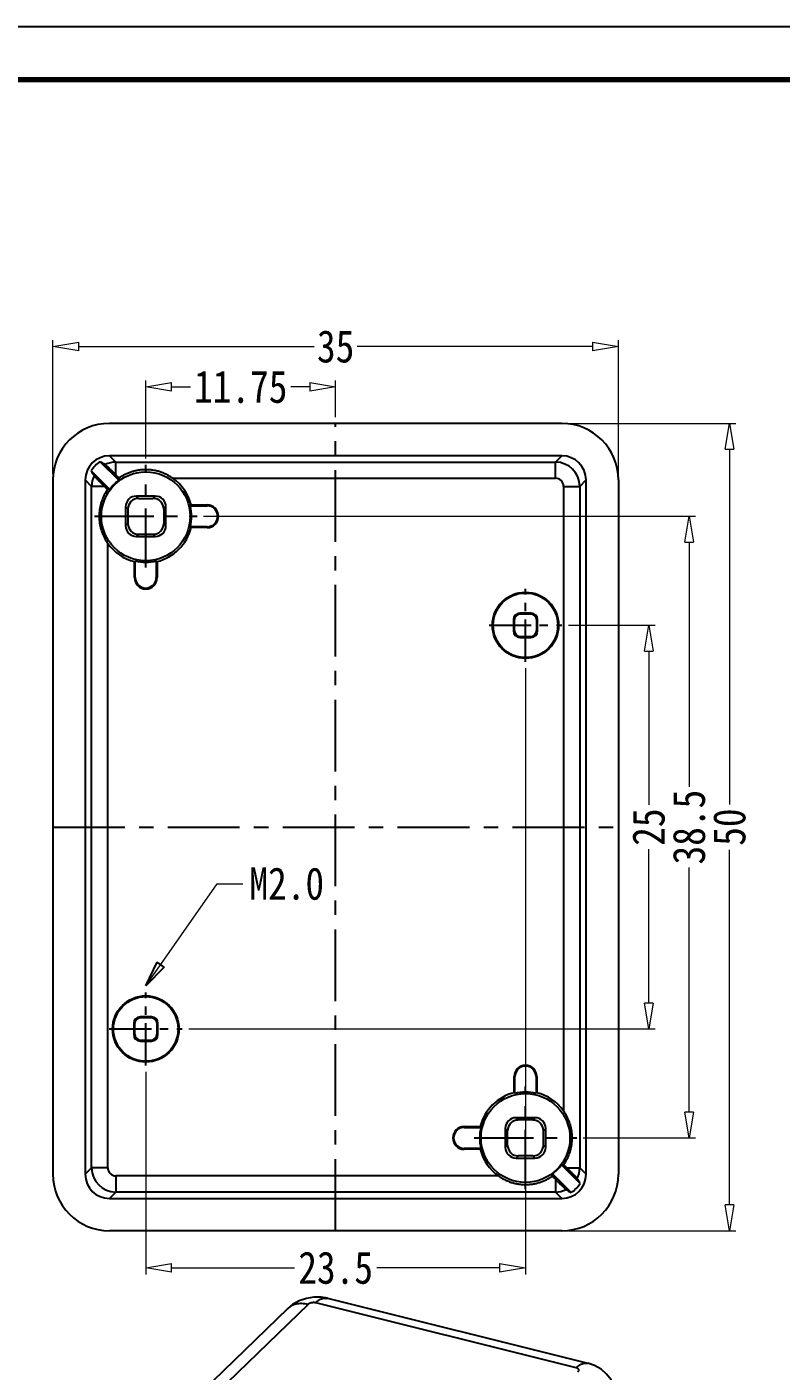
# Model space of a CAD drawing. Header units: millimetres. Extents: x -315 to 1788, y -2932 to -1928.
# Drawn here: x -228 to -181.3, y -2883.4 to -2800.1 of the extents above; entities that cross this region are included whole.
import ezdxf

# ---------------------------------------------------------------- set-up
doc = ezdxf.new("R2010")
doc.units = ezdxf.units.MM
doc.linetypes.add('CENTER', pattern=[50.8, 31.75, -6.35, 6.35, -6.35])
doc.layers.add('dim', color=3, linetype='Continuous', lineweight=9)
doc.layers.add('from', color=7, linetype='Continuous')
doc.styles.add('FFS', font='SIMFANG.TTF', dxfattribs={"width": 0.85})
doc.dimstyles.new('YanXiu', dxfattribs={"dimtxt": 2.5, "dimasz": 2.2, "dimexe": 1, "dimexo": 0.6, "dimgap": 0.66, "dimtad": 0, "dimzin": 9, "dimdsep": 46, "dimtxsty": 'FFS', "dimblk": 'CLOSEDBLANK', "dimcen": 0, "dimclrd": 256, "dimclre": 131, "dimclrt": 42, "dimazin": 0, "dimtfac": 1, "dimtofl": 0, "dimtmove": 0, "dimatfit": 3, "dimldrblk": 'CLOSEDBLANK', "dimfxl": 0, "dimlwd": 5, "dimlwe": 5, "dimarcsym": 0})

# ---------------------------------------------------------------- blocks, each defined once
blk = doc.blocks.new('_ClosedBlank')
at = {"color": 0, "linetype": 'ByBlock', "lineweight": -2}
for p, q in [((-1, 0.167), (0, 0)), ((-1, 0.167), (-1, -0.167)), ((0, 0), (-1, -0.167))]:
    blk.add_line(p, q, dxfattribs=at)
blk = doc.blocks.new('*D96')
at = {"layer": 'Defpoints', "color": 0}
for p in [(-194.85, -2837.169, 0), (-189.483, -2837.169), (-218.35, -2862.169, 0)]:
    blk.add_point(p, dxfattribs=at)
at = {"layer": 'dim', "color": 131, "lineweight": 5}
for p, q in [((-194.45, -2837.169), (-189.083, -2837.169)), ((-217.95, -2862.169), (-189.083, -2862.169))]:
    blk.add_line(p, q, dxfattribs=at)
at = {"layer": 'dim', "lineweight": 5}
for p, q in [((-189.483, -2838.769), (-189.483, -2848.295)), ((-189.483, -2860.569), (-189.483, -2851.043))]:
    blk.add_line(p, q, dxfattribs=at)
at = {"layer": 'dim', "lineweight": 5, "xscale": 1.6, "yscale": 1.6, "zscale": 1.6}
for p, rotation in [((-189.483, -2837.169), 90), ((-189.483, -2862.169), 270)]:
    blk.add_blockref('_ClosedBlank', p, dxfattribs=dict(at, rotation=rotation))
at = {"layer": 'dim', "color": 42, "insert": (-189.483, -2849.669), "char_height": 2, "attachment_point": 5, "rotation": 90, "style": 'FFS'}
blk.add_mtext('25', dxfattribs=at)
blk = doc.blocks.new('*D97')
at = {"layer": 'Defpoints', "color": 0}
for p in [(-217.429, -2830.419, 0), (-186.983, -2830.419), (-193.929, -2868.919, 0)]:
    blk.add_point(p, dxfattribs=at)
at = {"layer": 'dim', "color": 131, "lineweight": 5}
for p, q in [((-217.029, -2830.419), (-186.583, -2830.419)), ((-193.529, -2868.919), (-186.583, -2868.919))]:
    blk.add_line(p, q, dxfattribs=at)
at = {"layer": 'dim', "lineweight": 5}
for p, q in [((-186.983, -2832.019), (-186.983, -2847.165)), ((-186.983, -2867.319), (-186.983, -2852.173))]:
    blk.add_line(p, q, dxfattribs=at)
at = {"layer": 'dim', "lineweight": 5, "xscale": 1.6, "yscale": 1.6, "zscale": 1.6}
for p, rotation in [((-186.983, -2830.419), 90), ((-186.983, -2868.919), 270)]:
    blk.add_blockref('_ClosedBlank', p, dxfattribs=dict(at, rotation=rotation))
at = {"layer": 'dim', "color": 42, "insert": (-186.983, -2849.669), "char_height": 2, "attachment_point": 5, "rotation": 90, "style": 'FFS'}
blk.add_mtext('38.5', dxfattribs=at)
blk = doc.blocks.new('*D98')
at = {"layer": 'Defpoints', "color": 0}
for p in [(-194.855, -2824.669, 0), (-184.483, -2824.669), (-194.855, -2874.669, 0)]:
    blk.add_point(p, dxfattribs=at)
at = {"layer": 'dim', "color": 131, "lineweight": 5}
for p, q in [((-194.455, -2824.669), (-184.083, -2824.669)), ((-194.455, -2874.669), (-184.083, -2874.669))]:
    blk.add_line(p, q, dxfattribs=at)
at = {"layer": 'dim', "lineweight": 5}
for p, q in [((-184.483, -2826.269), (-184.483, -2848.267)), ((-184.483, -2873.069), (-184.483, -2851.07))]:
    blk.add_line(p, q, dxfattribs=at)
at = {"layer": 'dim', "lineweight": 5, "xscale": 1.6, "yscale": 1.6, "zscale": 1.6}
for p, rotation in [((-184.483, -2824.669), 90), ((-184.483, -2874.669), 270)]:
    blk.add_blockref('_ClosedBlank', p, dxfattribs=dict(at, rotation=rotation))
at = {"layer": 'dim', "color": 42, "insert": (-184.483, -2849.669), "char_height": 2, "attachment_point": 5, "rotation": 90, "style": 'FFS'}
blk.add_mtext('50', dxfattribs=at)
blk = doc.blocks.new('*D99')
at = {"layer": 'Defpoints', "color": 0}
for p in [(-208.858, -2822.407), (-208.858, -2824.669, 0), (-220.608, -2827.24, 0)]:
    blk.add_point(p, dxfattribs=at)
at = {"layer": 'dim', "color": 131, "lineweight": 5}
for p, q in [((-220.608, -2826.84), (-220.608, -2822.007)), ((-208.858, -2824.269), (-208.858, -2822.007))]:
    blk.add_line(p, q, dxfattribs=at)
at = {"layer": 'dim', "lineweight": 5}
for p, q in [((-219.008, -2822.407), (-217.843, -2822.407)), ((-210.458, -2822.407), (-211.622, -2822.407))]:
    blk.add_line(p, q, dxfattribs=at)
at = {"layer": 'dim', "lineweight": 5, "xscale": 1.6, "yscale": 1.6, "zscale": 1.6, "rotation": 180}
blk.add_blockref('_ClosedBlank', (-220.608, -2822.407), dxfattribs=at)
at = {"layer": 'dim', "lineweight": 5, "xscale": 1.6, "yscale": 1.6, "zscale": 1.6}
blk.add_blockref('_ClosedBlank', (-208.858, -2822.407), dxfattribs=at)
at = {"layer": 'dim', "color": 42, "insert": (-214.733, -2822.407), "char_height": 2, "attachment_point": 5, "style": 'FFS'}
blk.add_mtext('11.75', dxfattribs=at)
blk = doc.blocks.new('*D100')
at = {"layer": 'Defpoints', "color": 0}
for p in [(-191.358, -2819.907), (-226.358, -2828.166, 0), (-191.358, -2828.166, 0)]:
    blk.add_point(p, dxfattribs=at)
at = {"layer": 'dim', "color": 131, "lineweight": 5}
for p, q in [((-226.358, -2827.766), (-226.358, -2819.507)), ((-191.358, -2827.766), (-191.358, -2819.507))]:
    blk.add_line(p, q, dxfattribs=at)
at = {"layer": 'dim', "lineweight": 5}
for p, q in [((-224.758, -2819.907), (-210.186, -2819.907)), ((-192.958, -2819.907), (-207.53, -2819.907))]:
    blk.add_line(p, q, dxfattribs=at)
at = {"layer": 'dim', "lineweight": 5, "xscale": 1.6, "yscale": 1.6, "zscale": 1.6, "rotation": 180}
blk.add_blockref('_ClosedBlank', (-226.358, -2819.907), dxfattribs=at)
at = {"layer": 'dim', "lineweight": 5, "xscale": 1.6, "yscale": 1.6, "zscale": 1.6}
blk.add_blockref('_ClosedBlank', (-191.358, -2819.907), dxfattribs=at)
at = {"layer": 'dim', "color": 42, "insert": (-208.858, -2819.907), "char_height": 2, "attachment_point": 5, "style": 'FFS'}
blk.add_mtext('35', dxfattribs=at)
blk = doc.blocks.new('*D101')
at = {"layer": 'Defpoints', "color": 0}
for p in [(-197.108, -2839.426, 0), (-220.608, -2864.426, 0), (-197.108, -2876.967)]:
    blk.add_point(p, dxfattribs=at)
at = {"layer": 'dim', "color": 131, "lineweight": 5}
for p, q in [((-197.108, -2839.826), (-197.108, -2877.367)), ((-220.608, -2864.826), (-220.608, -2877.367))]:
    blk.add_line(p, q, dxfattribs=at)
at = {"layer": 'dim', "lineweight": 5}
for p, q in [((-219.008, -2876.967), (-211.408, -2876.967)), ((-198.708, -2876.967), (-206.308, -2876.967))]:
    blk.add_line(p, q, dxfattribs=at)
at = {"layer": 'dim', "lineweight": 5, "xscale": 1.6, "yscale": 1.6, "zscale": 1.6, "rotation": 180}
blk.add_blockref('_ClosedBlank', (-220.608, -2876.967), dxfattribs=at)
at = {"layer": 'dim', "lineweight": 5, "xscale": 1.6, "yscale": 1.6, "zscale": 1.6}
blk.add_blockref('_ClosedBlank', (-197.108, -2876.967), dxfattribs=at)
at = {"layer": 'dim', "color": 42, "insert": (-208.858, -2876.967), "char_height": 2, "attachment_point": 5, "style": 'FFS'}
blk.add_mtext('23.5', dxfattribs=at)
blk = doc.blocks.new('*u60')
at = {"color": 7, "linetype": 'Continuous'}
for p, q in [((-5.12, 33.41, 0), (-27.18, 12.07, 0)), ((-3.34, 33.76, 0), (-25.4, 12.43, 0)), ((20.37, 28.17, 0), (-2.66, 33.91, 0)), ((-1.63, 34.31, 0), (21.41, 28.57, 0))]:
    blk.add_line(p, q, dxfattribs=at)
at = {"color": 7, "linetype": 'Continuous', "elevation": 0}
for points in [[(-1.63, 34.31), (-2.17, 34.4), (-2.82, 34.41), (-3.48, 34.3), (-4.11, 34.09), (-4.7, 33.76), (-5.12, 33.41)], [(23.86, 26.05), (23.73, 26.51), (23.45, 27.09), (23.06, 27.6), (22.57, 28.04), (21.98, 28.37), (21.41, 28.57)]]:
    blk.add_lwpolyline(points, dxfattribs=at)
at = {"color": 7, "linetype": 'Continuous'}
for points, start_tangent, end_tangent in [([(-3.34, 33.76, 0), (-3.89, 33.84, 0), (-4.39, 33.79, 0), (-4.83, 33.63, 0), (-5.12, 33.41, 0)], (-0.9703, 0.241905), (-0.719839, -0.694141)), ([(-2.66, 33.91, 0), (-2.75, 33.92, 0), (-2.84, 33.93, 0), (-2.94, 33.92, 0), (-3.04, 33.91, 0), (-3.13, 33.88, 0), (-3.21, 33.85, 0), (-3.28, 33.81, 0), (-3.34, 33.76, 0)], (-0.970325, 0.241804), (-0.718851, -0.695164)), ([(-2.66, 33.91, 0), (-2.31, 34.18, 0), (-1.97, 34.31, 0), (-1.64, 34.31, 0), (-1.63, 34.31, 0)], (0.718749, 0.695269), (0.96999, -0.243144)), ([(20.37, 28.17, 0), (20.72, 28.43, 0), (21.06, 28.57, 0), (21.39, 28.57, 0), (21.41, 28.57, 0)], (0.718749, 0.695269), (0.969954, -0.243288)), ([(20.53, 27.81, 0), (20.58, 27.86, 0), (20.6, 27.91, 0), (20.61, 27.97, 0), (20.6, 28.02, 0), (20.56, 28.07, 0), (20.52, 28.11, 0), (20.45, 28.14, 0), (20.37, 28.17, 0)], (0.718645, 0.695377), (-0.970275, 0.242004))]:
    blk.add_spline(points, degree=3, dxfattribs=dict(at, start_tangent=start_tangent, end_tangent=end_tangent))

msp = doc.modelspace()

# ---------------------------------------------------------------- linework, layer by layer
at = {"color": 7, "linetype": 'Continuous'}
for p, q in [((-194.855, -2824.669, 0), (-222.861, -2824.669, 0)), ((-222.278, -2828.19, 0), (-223.426, -2827.042, 0)), ((-194.858, -2826.671, 0), (-222.857, -2826.671, 0)), ((-222.462, -2827.066, 0), (-222.857, -2826.671, 0)), ((-222.463, -2827.858, 0), (-222.463, -2827.066, 0)), ((-222.462, -2827.066, 0), (-195.253, -2827.066, 0)), ((-195.253, -2827.066, 0), (-194.858, -2826.671, 0)), ((-195.253, -2828.065, 0), (-195.253, -2827.066, 0)), ((-223.985, -2827.601, 0), (-222.837, -2828.749, 0)), ((-218.932, -2828.065, 0), (-195.253, -2828.065, 0)), ((-226.358, -2828.166, 0), (-226.358, -2871.172, 0)), ((-224.356, -2828.169, 0), (-224.356, -2871.168, 0)), ((-223.961, -2828.564, 0), (-224.356, -2828.169, 0)), ((-223.169, -2828.564, 0), (-223.961, -2828.564, 0)), ((-223.961, -2870.773, 0), (-223.961, -2828.564, 0)), ((-194.754, -2828.564, 0), (-193.755, -2828.564, 0)), ((-194.754, -2828.564, 0), (-194.754, -2867.243, 0)), ((-193.755, -2828.564, 0), (-193.36, -2828.169, 0)), ((-193.755, -2828.564, 0), (-193.755, -2870.773, 0)), ((-193.36, -2871.168, 0), (-193.36, -2828.169, 0)), ((-191.358, -2828.166, 0), (-191.358, -2871.172, 0)), ((-220.022, -2829.169, 0), (-221.193, -2829.169, 0)), ((-221.193, -2829.169, 0), (-221.054, -2829.308, 0)), ((-221.054, -2829.308, 0), (-220.162, -2829.308, 0)), ((-220.022, -2829.169, 0), (-220.162, -2829.308, 0)), ((-217.846, -2829.769, 0), (-216.81, -2829.769, 0)), ((-217.805, -2829.716, 0), (-216.81, -2829.716, 0)), ((-216.81, -2829.769, 0), (-216.81, -2829.716, 0)), ((-221.858, -2829.833, 0), (-221.858, -2831.004, 0)), ((-221.858, -2829.833, 0), (-221.718, -2829.973, 0)), ((-221.718, -2829.973, 0), (-221.718, -2830.865, 0)), ((-219.358, -2829.833, 0), (-219.498, -2829.973, 0)), ((-219.498, -2829.973, 0), (-219.498, -2830.865, 0)), ((-219.358, -2831.004, 0), (-219.358, -2829.833, 0)), ((-221.858, -2831.004, 0), (-221.718, -2830.865, 0)), ((-219.358, -2831.004, 0), (-219.498, -2830.865, 0)), ((-216.81, -2831.069, 0), (-217.846, -2831.069, 0)), ((-216.81, -2831.121, 0), (-217.805, -2831.121, 0)), ((-216.81, -2831.069, 0), (-216.81, -2831.121, 0)), ((-222.962, -2870.774, 0), (-222.962, -2832.094, 0)), ((-221.193, -2831.669, 0), (-221.054, -2831.529, 0)), ((-221.193, -2831.669, 0), (-220.022, -2831.669, 0)), ((-221.054, -2831.529, 0), (-220.162, -2831.529, 0)), ((-220.022, -2831.669, 0), (-220.162, -2831.529, 0)), ((-221.31, -2834.216, 0), (-221.31, -2833.222, 0)), ((-221.258, -2834.216, 0), (-221.258, -2833.181, 0)), ((-219.958, -2833.181, 0), (-219.958, -2834.216, 0)), ((-219.906, -2833.222, 0), (-219.906, -2834.216, 0)), ((-221.258, -2834.216, 0), (-221.31, -2834.216, 0)), ((-219.958, -2834.216, 0), (-219.906, -2834.216, 0)), ((-197.459, -2836.419, 0), (-197.407, -2836.471, 0)), ((-196.757, -2836.419, 0), (-197.459, -2836.419, 0)), ((-196.757, -2836.419, 0), (-196.809, -2836.471, 0)), ((-197.858, -2836.817, 0), (-197.806, -2836.87, 0)), ((-197.858, -2836.817, 0), (-197.858, -2837.52, 0)), ((-197.806, -2836.87, 0), (-197.806, -2837.468, 0)), ((-196.809, -2836.471, 0), (-197.407, -2836.471, 0)), ((-196.358, -2836.817, 0), (-196.41, -2836.87, 0)), ((-196.41, -2837.468, 0), (-196.41, -2836.87, 0)), ((-196.358, -2837.52, 0), (-196.358, -2836.817, 0)), ((-197.858, -2837.52, 0), (-197.806, -2837.468, 0)), ((-197.459, -2837.919, 0), (-197.407, -2837.866, 0)), ((-197.459, -2837.919, 0), (-196.757, -2837.919, 0)), ((-197.407, -2837.866, 0), (-196.809, -2837.866, 0)), ((-196.757, -2837.919, 0), (-196.809, -2837.866, 0)), ((-196.358, -2837.52, 0), (-196.41, -2837.468, 0)), ((-220.257, -2861.419, 0), (-220.959, -2861.419, 0)), ((-220.959, -2861.419, 0), (-220.907, -2861.471, 0)), ((-220.257, -2861.419, 0), (-220.309, -2861.471, 0)), ((-221.358, -2861.817, 0), (-221.358, -2862.52, 0)), ((-221.358, -2861.817, 0), (-221.306, -2861.87, 0)), ((-221.306, -2861.87, 0), (-221.306, -2862.468, 0)), ((-220.309, -2861.471, 0), (-220.907, -2861.471, 0)), ((-219.858, -2861.817, 0), (-219.91, -2861.87, 0)), ((-219.91, -2862.468, 0), (-219.91, -2861.87, 0)), ((-219.858, -2862.52, 0), (-219.858, -2861.817, 0)), ((-221.358, -2862.52, 0), (-221.306, -2862.468, 0)), ((-220.959, -2862.919, 0), (-220.907, -2862.866, 0)), ((-220.959, -2862.919, 0), (-220.257, -2862.919, 0)), ((-220.907, -2862.866, 0), (-220.309, -2862.866, 0)), ((-220.257, -2862.919, 0), (-220.309, -2862.866, 0)), ((-219.858, -2862.52, 0), (-219.91, -2862.468, 0)), ((-197.81, -2866.116, 0), (-197.81, -2865.121, 0)), ((-197.81, -2865.121, 0), (-197.758, -2865.121, 0)), ((-197.758, -2866.157, 0), (-197.758, -2865.121, 0)), ((-196.458, -2865.121, 0), (-196.458, -2866.157, 0)), ((-196.406, -2865.121, 0), (-196.458, -2865.121, 0)), ((-196.406, -2865.121, 0), (-196.406, -2866.116, 0)), ((-197.693, -2867.669, 0), (-197.554, -2867.808, 0)), ((-196.522, -2867.669, 0), (-197.693, -2867.669, 0)), ((-196.662, -2867.808, 0), (-197.554, -2867.808, 0)), ((-196.522, -2867.669, 0), (-196.662, -2867.808, 0)), ((-200.906, -2868.269, 0), (-200.906, -2868.216, 0)), ((-200.906, -2868.216, 0), (-199.911, -2868.216, 0)), ((-200.906, -2868.269, 0), (-199.87, -2868.269, 0)), ((-198.358, -2868.333, 0), (-198.218, -2868.473, 0)), ((-198.358, -2868.333, 0), (-198.358, -2869.504, 0)), ((-198.218, -2869.365, 0), (-198.218, -2868.473, 0)), ((-195.858, -2868.333, 0), (-195.998, -2868.473, 0)), ((-195.998, -2869.365, 0), (-195.998, -2868.473, 0)), ((-195.858, -2869.504, 0), (-195.858, -2868.333, 0)), ((-200.906, -2869.569, 0), (-200.906, -2869.621, 0)), ((-199.87, -2869.569, 0), (-200.906, -2869.569, 0)), ((-199.911, -2869.621, 0), (-200.906, -2869.621, 0)), ((-198.358, -2869.504, 0), (-198.218, -2869.365, 0)), ((-195.858, -2869.504, 0), (-195.998, -2869.365, 0)), ((-197.693, -2870.169, 0), (-197.554, -2870.029, 0)), ((-197.693, -2870.169, 0), (-196.522, -2870.169, 0)), ((-196.662, -2870.029, 0), (-197.554, -2870.029, 0)), ((-196.522, -2870.169, 0), (-196.662, -2870.029, 0)), ((-193.731, -2871.736, 0), (-194.879, -2870.589, 0)), ((-223.961, -2870.773, 0), (-224.356, -2871.168, 0)), ((-222.962, -2870.774, 0), (-223.961, -2870.774, 0)), ((-222.463, -2871.273, 0), (-222.463, -2872.272, 0)), ((-198.784, -2871.273, 0), (-222.463, -2871.273, 0)), ((-195.438, -2871.148, 0), (-194.29, -2872.295, 0)), ((-194.547, -2870.774, 0), (-193.755, -2870.774, 0)), ((-193.755, -2870.773, 0), (-193.36, -2871.168, 0)), ((-195.253, -2871.48, 0), (-195.253, -2872.272, 0)), ((-222.462, -2872.272, 0), (-222.857, -2872.667, 0)), ((-222.857, -2872.667, 0), (-194.858, -2872.667, 0)), ((-195.253, -2872.272, 0), (-222.462, -2872.272, 0)), ((-195.253, -2872.272, 0), (-194.858, -2872.667, 0)), ((-194.855, -2874.669, 0), (-222.861, -2874.669, 0))]:
    msp.add_line(p, q, dxfattribs=at)
at = {"color": 1, "linetype": 'CENTER', "ltscale": 0.14}
for p, q in [((-208.858, -2874.669, 0), (-208.858, -2824.669, 0)), ((-226.358, -2849.669, 0), (-191.358, -2849.669, 0))]:
    msp.add_line(p, q, dxfattribs=at)
at = {"color": 1, "linetype": 'CENTER', "ltscale": 0.115586}
for p, q in [((-220.608, -2833.597), (-220.608, -2827.24)), ((-223.786, -2830.419), (-217.429, -2830.419)), ((-197.108, -2872.097), (-197.108, -2865.74)), ((-200.286, -2868.919), (-193.929, -2868.919))]:
    msp.add_line(p, q, dxfattribs=at)
at = {"color": 1, "linetype": 'CENTER', "ltscale": 0.082095}
for p, q in [((-197.108, -2839.426), (-197.108, -2834.911)), ((-199.365, -2837.169), (-194.85, -2837.169)), ((-220.608, -2864.426), (-220.608, -2859.911)), ((-222.865, -2862.169), (-218.35, -2862.169))]:
    msp.add_line(p, q, dxfattribs=at)
at = {"color": 7, "linetype": 'Continuous'}
for centre, radius in [((-220.608, -2830.419, 0), 2.75), ((-197.108, -2837.169, 0), 2.052), ((-197.108, -2837.169, 0), 2), ((-220.608, -2862.169, 0), 2.052), ((-220.608, -2862.169, 0), 2), ((-197.108, -2868.919, 0), 2.75)]:
    msp.add_circle(centre, radius, dxfattribs=at)
for centre, radius, start, end in [((-222.461, -2828.566, 0), 1.5, 90.07074, 116.2067), ((-195.255, -2828.566, 0), 1.501, 0.07662, 89.9238), ((-222.461, -2828.566, 0), 1.5, 153.79445, 179.92854), ((-301.724, -2907.531, 0), 112.384, 45.00761, 45.14867), ((-213.557, -2828.813, 0), 8.743, 175.0135, 175.91564), ((-220.608, -2830.419, 0), 2.89, 14.0674, 54.55782), ((-195.253, -2828.564, 0), 0.499, 359.97921, 90.02079), ((-143.497, -2749.304, 0), 112.383, 224.85133, 224.99239), ((-222.214, -2837.47, 0), 8.743, 94.08436, 94.9865), ((-220.608, -2830.419, 0), 2.785, 126.84031, 143.15969), ((-225.099, -2824.025, 0), 9.252, 321.62251, 322.03499), ((-220.608, -2830.419, 0), 2.837, 346.75632, 13.24368), ((-216.81, -2830.419, 0), 0.702, 270, 90), ((-216.81, -2830.419, 0), 0.65, 270, 90), ((-220.608, -2830.419, 0), 2.89, 284.0674, 345.9326), ((-225.121, -2836.83, 0), 9.281, 37.96563, 38.37686), ((-220.608, -2830.419, 0), 2.89, 215.44218, 255.9326), ((-227.02, -2825.905, 0), 9.281, 307.96563, 308.37686), ((-220.608, -2830.419, 0), 2.837, 256.75632, 283.24368), ((-214.214, -2825.927, 0), 9.252, 231.62251, 232.03499), ((-220.608, -2834.216, 0), 0.702, 180, 0), ((-220.608, -2834.216, 0), 0.65, 180, 0), ((-197.108, -2865.121, 0), 0.702, 0, 180), ((-197.108, -2865.121, 0), 0.65, 0, 180), ((-197.108, -2868.919, 0), 2.89, 104.0674, 165.9326), ((-203.502, -2873.41, 0), 9.252, 51.62251, 52.03499), ((-197.108, -2868.919, 0), 2.837, 76.75632, 103.24368), ((-190.696, -2873.432, 0), 9.281, 127.96563, 128.37686), ((-197.108, -2868.919, 0), 2.89, 35.44218, 75.9326), ((-200.906, -2868.919, 0), 0.702, 90, 270), ((-200.906, -2868.919, 0), 0.65, 90, 270), ((-197.108, -2868.919, 0), 2.837, 166.75632, 193.24368), ((-192.594, -2862.507, 0), 9.281, 217.96563, 218.37686), ((-192.617, -2875.313, 0), 9.252, 141.62251, 142.03499), ((-197.108, -2868.919, 0), 2.89, 194.0674, 234.55782), ((-197.108, -2868.919, 0), 2.785, 306.84031, 323.15969), ((-195.502, -2861.868, 0), 8.743, 274.08436, 274.9865), ((-274.219, -2950.034, 0), 112.383, 44.85133, 44.99239), ((-222.46, -2870.771, 0), 1.501, 180.07661, 269.92381), ((-222.463, -2870.774, 0), 0.499, 179.97829, 270.02171), ((-204.159, -2870.525, 0), 8.743, 355.0135, 355.91564), ((-115.992, -2791.807, 0), 112.384, 225.00761, 225.14867), ((-195.255, -2870.772, 0), 1.5, 333.79444, 359.92854), ((-195.255, -2870.772, 0), 1.5, 270.07074, 296.2067)]:
    msp.add_arc(centre, radius, start, end, dxfattribs=at)
for centre, major_axis, ratio, start_param, end_param in [((-222.855, -2828.172, 0), (2.48, -2.48), 0.998099, 2.357146, 3.926039), ((-194.861, -2828.172, 0), (-2.48, -2.48), 0.998099, 2.357146, 3.926039), ((-222.855, -2828.172, 0), (1.063, -1.063), 0.998099, 2.357146, 3.926039), ((-222.68, -2828.347, 0), (1.063, -1.063), 0.998099, 2.87493, 3.408255), ((-223.669, -2827.358, 0), (-4.925, 2.873), 0.069347, -1.641272, -1.579697), ((-194.861, -2828.172, 0), (-1.063, -1.063), 0.998099, 2.357146, 3.926039), ((-223.669, -2827.358, 0), (-2.873, 4.925), 0.069347, 1.579697, 1.641272), ((-221.193, -2829.833, 0), (-0.47, 0.47), 0.999695, -0.785246, 0.785246), ((-221.054, -2829.973, 0), (-0.47, 0.47), 0.999695, -0.785246, 0.785246), ((-220.162, -2829.973, 0), (0.47, 0.47), 0.999695, -0.785246, 0.785246), ((-220.022, -2829.833, 0), (0.47, 0.47), 0.999695, -0.785246, 0.785246), ((-221.193, -2831.004, 0), (0.47, 0.47), 0.999695, 2.356347, 3.926839), ((-221.054, -2830.865, 0), (-0.47, -0.47), 0.999695, -0.785246, 0.785246), ((-220.162, -2830.865, 0), (0.47, -0.47), 0.999695, -0.785246, 0.785246), ((-220.022, -2831.004, 0), (-0.47, 0.47), 0.999695, -3.926839, -2.356347), ((-197.459, -2836.818, 0), (-0.282, 0.282), 0.999695, -0.785246, 0.785246), ((-196.757, -2836.818, 0), (0.282, 0.282), 0.999695, -0.785246, 0.785246), ((-197.407, -2836.87, 0), (-0.282, 0.282), 0.999695, -0.785246, 0.785246), ((-196.809, -2836.87, 0), (0.282, 0.282), 0.999695, -0.785246, 0.785246), ((-197.459, -2837.52, 0), (0.282, 0.282), 0.999695, 2.356347, 3.926839), ((-197.407, -2837.468, 0), (-0.282, -0.282), 0.999695, -0.785246, 0.785246), ((-196.809, -2837.468, 0), (0.282, -0.282), 0.999695, -0.785246, 0.785246), ((-196.757, -2837.52, 0), (-0.282, 0.282), 0.999695, -3.926839, -2.356347), ((-220.959, -2861.818, 0), (-0.282, 0.282), 0.999695, -0.785246, 0.785246), ((-220.257, -2861.818, 0), (0.282, 0.282), 0.999695, -0.785246, 0.785246), ((-220.907, -2861.87, 0), (-0.282, 0.282), 0.999695, -0.785246, 0.785246), ((-220.309, -2861.87, 0), (0.282, 0.282), 0.999695, -0.785246, 0.785246), ((-220.959, -2862.52, 0), (0.282, 0.282), 0.999695, 2.356347, 3.926839), ((-220.907, -2862.468, 0), (-0.282, -0.282), 0.999695, -0.785246, 0.785246), ((-220.309, -2862.468, 0), (0.282, -0.282), 0.999695, -0.785246, 0.785246), ((-220.257, -2862.52, 0), (-0.282, 0.282), 0.999695, -3.926839, -2.356347), ((-197.693, -2868.333, 0), (-0.47, 0.47), 0.999695, -0.785246, 0.785246), ((-197.554, -2868.473, 0), (-0.47, 0.47), 0.999695, -0.785246, 0.785246), ((-196.662, -2868.473, 0), (0.47, 0.47), 0.999695, -0.785246, 0.785246), ((-196.522, -2868.333, 0), (0.47, 0.47), 0.999695, -0.785246, 0.785246), ((-197.693, -2869.504, 0), (0.47, 0.47), 0.999695, 2.356347, 3.926839), ((-197.554, -2869.365, 0), (-0.47, -0.47), 0.999695, -0.785246, 0.785246), ((-196.662, -2869.365, 0), (0.47, -0.47), 0.999695, -0.785246, 0.785246), ((-196.522, -2869.504, 0), (-0.47, 0.47), 0.999695, -3.926839, -2.356347), ((-222.855, -2871.166, 0), (2.48, 2.48), 0.998099, 2.357146, 3.926039), ((-222.855, -2871.166, 0), (1.063, 1.063), 0.998099, 2.357146, 3.926039), ((-194.861, -2871.166, 0), (-1.063, 1.063), 0.998099, 2.357146, 3.926039), ((-194.861, -2871.166, 0), (-2.48, 2.48), 0.998099, 2.357146, 3.926039), ((-194.047, -2871.98, 0), (-4.925, 2.873), 0.069347, 1.50032, 1.561896), ((-195.036, -2870.991, 0), (-1.063, 1.063), 0.998099, 2.87493, 3.408255), ((-194.047, -2871.98, 0), (-2.873, 4.925), 0.069347, -1.561896, -1.50032)]:
    msp.add_ellipse(centre, major_axis=major_axis, ratio=ratio, start_param=start_param, end_param=end_param, dxfattribs=at)
for points, start_tangent, end_tangent in [([(-222.463, -2827.857, 0), (-222.597, -2827.724, 0), (-222.74, -2827.583, 0), (-222.884, -2827.443, 0), (-223.005, -2827.327, 0), (-223.086, -2827.251, 0), (-223.123, -2827.22, 0)], (-0.708946, 0.705263), (-0.861251, 0.50818)), ([(-223.807, -2827.904, 0), (-223.775, -2827.941, 0), (-223.7, -2828.022, 0), (-223.584, -2828.143, 0), (-223.444, -2828.287, 0), (-223.303, -2828.43, 0), (-223.169, -2828.564, 0)], (0.50818, -0.861251), (0.705262, -0.708946)), ([(-220.608, -2827.532, 0), (-220.829, -2827.54, 0), (-221.049, -2827.565, 0), (-221.266, -2827.607, 0), (-221.478, -2827.665, 0), (-221.685, -2827.738, 0), (-221.886, -2827.828, 0), (-222.08, -2827.933, 0), (-222.267, -2828.053, 0)], (-1, 0), (-0.818861, -0.573992)), ([(-218.932, -2828.065, 0), (-219.147, -2827.926, 0), (-219.373, -2827.807, 0), (-219.608, -2827.709, 0), (-219.85, -2827.632, 0), (-220.099, -2827.577, 0), (-220.352, -2827.543, 0), (-220.608, -2827.532, 0)], (-0.814701, 0.579881), (-1, 0)), ([(-222.974, -2828.76, 0), (-223.175, -2829.094, 0), (-223.331, -2829.454, 0), (-223.436, -2829.834, 0), (-223.489, -2830.228, 0), (-223.487, -2830.627, 0), (-223.432, -2831.021, 0), (-223.324, -2831.401, 0), (-223.166, -2831.761, 0), (-222.962, -2832.094, 0)], (-0.573992, -0.818861), (0.579881, -0.814701)), ([(-194.742, -2870.578, 0), (-194.54, -2870.244, 0), (-194.385, -2869.883, 0), (-194.28, -2869.503, 0), (-194.227, -2869.11, 0), (-194.228, -2868.711, 0), (-194.284, -2868.317, 0), (-194.392, -2867.937, 0), (-194.549, -2867.576, 0), (-194.754, -2867.243, 0)], (0.573992, 0.818861), (-0.579881, 0.814701)), ([(-198.784, -2871.273, 0), (-198.568, -2871.412, 0), (-198.342, -2871.531, 0), (-198.108, -2871.629, 0), (-197.865, -2871.706, 0), (-197.617, -2871.761, 0), (-197.364, -2871.795, 0), (-197.108, -2871.806, 0)], (0.814701, -0.579881), (1, 0)), ([(-197.108, -2871.806, 0), (-196.886, -2871.797, 0), (-196.667, -2871.772, 0), (-196.45, -2871.731, 0), (-196.238, -2871.673, 0), (-196.031, -2871.599, 0), (-195.83, -2871.51, 0), (-195.635, -2871.405, 0), (-195.449, -2871.285, 0)], (1, 0), (0.818861, 0.573992)), ([(-193.909, -2871.434, 0), (-193.94, -2871.397, 0), (-194.016, -2871.316, 0), (-194.132, -2871.195, 0), (-194.272, -2871.051, 0), (-194.413, -2870.908, 0), (-194.546, -2870.774, 0)], (-0.50818, 0.861251), (-0.705262, 0.708946)), ([(-195.253, -2871.48, 0), (-195.118, -2871.614, 0), (-194.975, -2871.755, 0), (-194.832, -2871.895, 0), (-194.711, -2872.011, 0), (-194.63, -2872.086, 0), (-194.593, -2872.118, 0)], (0.708946, -0.705263), (0.861251, -0.50818))]:
    msp.add_spline(points, degree=3, dxfattribs=dict(at, start_tangent=start_tangent, end_tangent=end_tangent))
at = {"layer": 'from', "elevation": 0}
msp.add_lwpolyline([(-315.187, -2932.114), (-125.224, -2932.114), (-125.224, -2800.107), (-315.187, -2800.107)], close=True, dxfattribs=at)
at = {"layer": 'from', "const_width": 0.327, "elevation": 0}
msp.add_lwpolyline([(-311.913, -2928.84), (-311.913, -2803.381), (-128.498, -2803.381), (-128.498, -2928.84), (-311.913, -2928.84)], dxfattribs=at)

# ---------------------------------------------------------------- block references
at = {"xscale": 0.7, "yscale": 0.7, "zscale": 0.7}
msp.add_blockref('*u60', (-208.231, -2902.868), dxfattribs=at)

# ---------------------------------------------------------------- texts
at = {"layer": 'dim', "color": 42, "insert": (-214.197, -2853.18, 0), "char_height": 2, "attachment_point": 4, "style": 'FFS'}
msp.add_mtext('M2.0', dxfattribs=at)

# ---------------------------------------------------------------- dimensions: what is measured, and where the dimension line sits
at = {"layer": 'dim'}
for base, p1, p2, picture, middle in [((-191.358, -2819.907, 0), (-226.358, -2828.166, 0), (-191.358, -2828.166, 0), '*D100', (-208.858, -2819.907, 0)), ((-208.858, -2822.407, 0), (-220.608, -2827.24), (-208.858, -2824.669, 0), '*D99', (-214.733, -2822.407, 0)), ((-197.108, -2876.967, 0), (-220.608, -2864.426), (-197.108, -2839.426), '*D101', (-208.858, -2876.967, 0))]:
    dim = msp.add_linear_dim(base=base, p1=p1, p2=p2, dimstyle='YanXiu', override={"dimtxt": 2, "dimasz": 1.6, "dimexe": 0.3998, "dimexo": 0.3998, "dimgap": 0.3998}, dxfattribs=at)
    dim.commit()
    dim.dimension.update_dxf_attribs({"geometry": picture, "text_midpoint": middle})
for base, p1, p2, picture, middle in [((-184.483, -2824.669, 0), (-194.855, -2874.669, 0), (-194.855, -2824.669, 0), '*D98', (-184.483, -2849.669, 0)), ((-186.983, -2830.419, 0), (-193.929, -2868.919), (-217.429, -2830.419), '*D97', (-186.983, -2849.669, 0)), ((-189.483, -2837.169, 0), (-218.35, -2862.169), (-194.85, -2837.169), '*D96', (-189.483, -2849.669, 0))]:
    dim = msp.add_linear_dim(base=base, p1=p1, p2=p2, angle=90, dimstyle='YanXiu', override={"dimtxt": 2, "dimasz": 1.6, "dimexe": 0.3998, "dimexo": 0.3998, "dimgap": 0.3998}, dxfattribs=at)
    dim.commit()
    dim.dimension.update_dxf_attribs({"geometry": picture, "text_midpoint": middle})

# ---------------------------------------------------------------- leaders
at = {"layer": 'dim', "annotation_type": 0, "has_hookline": 1, "hookline_direction": 0, "text_width": 4.558}
msp.add_leader([(-220.608, -2859.502, 0), (-216.197, -2853.18, 0), (-214.597, -2853.18, 0)], dimstyle='YanXiu', override={"dimtxt": 2, "dimasz": 1.6, "dimexe": 0.3998, "dimexo": 0.3998, "dimgap": 0.3998}, dxfattribs=at)

doc.saveas('drawing.dxf')
